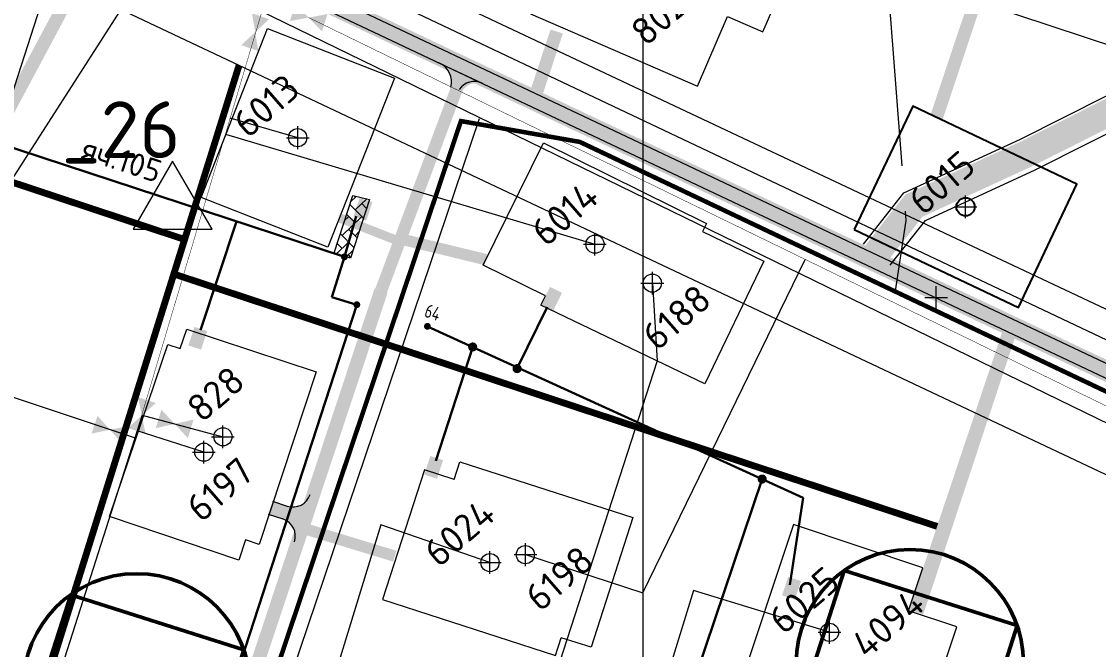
# Model space of a CAD drawing. Header units: millimetres. Extents: x 519 to 9564855, y -810 to 5021775.
# Drawn here: x 9524726.7 to 9525200.6, y 5001570.4 to 5001846.9 of the extents above; entities that cross this region are included whole.
import ezdxf

# ---------------------------------------------------------------- set-up
doc = ezdxf.new("R2010")
doc.units = ezdxf.units.MM
doc.header["$LTSCALE"] = 2
doc.header["$MEASUREMENT"] = 0
doc.header["$PDMODE"] = 2
doc.header["$PDSIZE"] = 5
for name, pattern in [('1', [0]), ('92051501$0$DASHED', [0.75, 0.5, -0.25]), ('92051501$0$GROUND1', [60, 50, -10]), ('92051501$0$GROUND2', [35, 25, -10])]:
    doc.linetypes.add(name, pattern=pattern)
for name, color, linetype in [('CONTROL', 7, 'Continuous'), ('Existing roads', 41, 'Continuous'), ('GRID_PULKOVO', 7, 'Continuous'), ('new 100 wells', 131, 'Continuous'), ('OilColl&Flowlines', 3, 'Continuous'), ('PPLINE_WAT', 7, 'WTR_LINE'), ('ROAD_ASF', 9, 'Continuous'), ('ROAD_FIELD', 255, '92051501$0$GROUND2'), ('ROAD_GROUND', 9, 'Continuous'), ('Скважины на 2013 год.', 21, '1'), ('Скважины на 2014 год', 70, 'Continuous'), ('Скважины на 2015 год', 7, 'Continuous'), ('Скважины на 2025 год _ОСМОТР', 5, 'Continuous')]:
    doc.layers.add(name, color=color, linetype=linetype)
for name, color, linetype, lineweight in [('WELLS(drilled after 2000y)', 6, 'Continuous', 40), ('Новый водовод', 5, 'g_122_vpr', 30), ('Оптиковолоконный кабель', 220, 'CAB6', 20), ('проект..газ', 40, 'Continuous', 30), ('Скважины на 2026', 222, 'Continuous', 50), ('СНГ_трубопроводы', 244, 'Continuous', 50), ('Электро', 1, 'Continuous', 30), ('Электроснаб', 1, 'Continuous', 18), ('Электроснабжене', 1, 'Continuous', 18)]:
    doc.layers.add(name, color=color, linetype=linetype, lineweight=lineweight)
doc.styles.add('92051501$0$STANDARD', font='simplex.shx')
doc.styles.add('Elect', font='isocpeur.ttf')
doc.styles.add('Line_GUGK', font='')
doc.styles.get("Standard").update_dxf_attribs({"font": 'isocpeur.ttf', "width": 0.5})
doc.styles.get('Line_GUGK').set_extended_font_data('Bm431', italic=True)
doc.linetypes.add('CAB', pattern='A,0.7,-0.43403,["K",Standard,S=0.9,R=0,X=-0.4,Y=-0.3],-0.8', length=1.93403)
doc.linetypes.add('CAB6', pattern='A,0.9,-0.9,["6",Standard,S=0.9,R=0,X=-0.8,Y=-0.4],11', length=12.8)
doc.linetypes.add('g_122_vpr', pattern='A,2,-2,3,-0.6,["Впр",Line_GUGK,S=2,R=0,X=0,Y=-1],-6.4,3,-2,8,-2,8,-2,6', length=45)
doc.linetypes.add('GAS_LINE', pattern='A,0.5,-0.2,["G",92051501$0$STANDARD,S=0.1,R=0,X=-0.1,Y=-0.05],-0.05', length=0.75)
doc.linetypes.add('WTR_LINE', pattern='A,0.5,-0.2,["W",92051501$0$STANDARD,S=0.1,R=0,X=-0.1,Y=-0.05],-0.05', length=0.75)

# ---------------------------------------------------------------- blocks, each defined once
blk = doc.blocks.new('92051501$0$VALVE')
at = {"layer": 'OilColl&Flowlines'}
for points in [[(-5.97, -3.45), (-5.97, 3.45), (0, 0)], [(5.97, -3.45), (0, 0), (5.97, 3.45)]]:
    blk.add_solid(points, dxfattribs=at)

msp = doc.modelspace()

# ---------------------------------------------------------------- hatches: boundary and pattern name
at = {"layer": 'Existing roads', "lineweight": 0}
h = msp.add_hatch(color=256, dxfattribs=at)
h.paths.add_polyline_path([(9524920.66817, 5001823.92269), (9524918.15325, 5001817.21262), (9524920.61368, 5001816.39851, -0.371633724), (9524930.6856, 5001819.18074)])
h.paths.add_polyline_path([(9524915.62361, 5001818.04963), (9524918.15325, 5001817.21262), (9524920.66817, 5001823.92269), (9524910.65063, 5001828.66469, -0.349137782)])
at = {"layer": 'Existing roads', "linetype": 'ByBlock', "lineweight": 0}
msp.add_hatch(color=256, dxfattribs=at).paths.add_polyline_path([(9525117.299, 5001588.12143), (9525158.2871, 5001710.51571), (9525163.87269, 5001707.84575), (9525123.42353, 5001585.75679)])
at = {"layer": 'Existing roads', "lineweight": 0}
msp.add_hatch(color=256, dxfattribs=at).paths.add_polyline_path([(9524843.57703, 5001633.61029), (9524837.12789, 5001635.7442), (9524835.24309, 5001630.04792), (9524841.69224, 5001627.91402, -0.297385198), (9524847.14308, 5001621.07807), (9524851.5716, 5001635.3784, -0.275252834)])
at = {"layer": 'Скважины на 2015 год', "lineweight": 0}
h = msp.add_hatch(dxfattribs=at)
h.set_pattern_fill('AR-HBONE', color=256, angle=89.3279746, style=0)
h.set_pattern_definition([(134.327974635, (11215260.6096, -5626079.4605), (-5.6564651451, 0.0663480349), [12, -4]), (224.327974635, (11215257.8145, -5626076.599), (-5.6564651451, 0.0663480349), [12, -4])])
h.paths.add_polyline_path([(9524864.17602, 5001745.06908), (9524871.33869, 5001742.74178), (9524879.82315, 5001768.54328), (9524872.39329, 5001770.35923)])
at = {"layer": 'Электро', "ltscale": 0.5}
for points in [[(9524872.75807, 5001761.10935), (9524878.37549, 5001759.26811), (9524881.05976, 5001767.45753), (9524875.44234, 5001769.29877)], [(9524955.41212, 5001722.35017), (9524960.72534, 5001719.75879), (9524964.50322, 5001727.50472), (9524959.19, 5001730.09611)], [(9524903.88458, 5001647.44382), (9524909.502, 5001645.60258), (9524912.18627, 5001653.792), (9524906.56885, 5001655.63324)], [(9524903.88458, 5001647.44382), (9524909.502, 5001645.60258), (9524912.18627, 5001653.792), (9524906.56885, 5001655.63324)]]:
    msp.add_hatch(color=256, dxfattribs=at).paths.add_polyline_path(points)
at = {"layer": 'Электро'}
for points in [[(9524800.08298, 5001704.32111), (9524805.69521, 5001702.46413), (9524808.40244, 5001710.64599), (9524802.79021, 5001712.50297)], [(9525061.33525, 5001594.24754), (9525066.94749, 5001592.39055), (9525069.65472, 5001600.57241), (9525064.04248, 5001602.4294)]]:
    msp.add_hatch(color=256, dxfattribs=at).paths.add_polyline_path(points)
at = {"layer": 'Электроснаб', "linetype": 'ByBlock', "lineweight": 0, "ltscale": 0.5}
for points in [[(9524872.75807, 5001761.10935), (9524878.37549, 5001759.26811), (9524881.05976, 5001767.45753), (9524875.44234, 5001769.29877)], [(9524955.41212, 5001722.35017), (9524960.72534, 5001719.75879), (9524964.50322, 5001727.50472), (9524959.19, 5001730.09611)], [(9524903.88458, 5001647.44382), (9524909.502, 5001645.60258), (9524912.18627, 5001653.792), (9524906.56885, 5001655.63324)], [(9524903.88458, 5001647.44382), (9524909.502, 5001645.60258), (9524912.18627, 5001653.792), (9524906.56885, 5001655.63324)]]:
    msp.add_hatch(color=1, dxfattribs=at).paths.add_polyline_path(points)
at = {"layer": 'Электроснаб', "linetype": 'ByBlock', "lineweight": 0}
for points in [[(9524800.08298, 5001704.32111), (9524805.69521, 5001702.46413), (9524808.40244, 5001710.64599), (9524802.79021, 5001712.50297)], [(9525061.33525, 5001594.24754), (9525066.94749, 5001592.39055), (9525069.65472, 5001600.57241), (9525064.04248, 5001602.4294)]]:
    msp.add_hatch(color=1, dxfattribs=at).paths.add_polyline_path(points)
at = {"layer": 'Электроснабжене', "linetype": 'ByBlock', "lineweight": 0, "ltscale": 0.5}
for points in [[(9524872.75807, 5001761.10935), (9524878.37549, 5001759.26811), (9524881.05976, 5001767.45753), (9524875.44234, 5001769.29877)], [(9524955.41212, 5001722.35017), (9524960.72534, 5001719.75879), (9524964.50322, 5001727.50472), (9524959.19, 5001730.09611)], [(9524903.88458, 5001647.44382), (9524909.502, 5001645.60258), (9524912.18627, 5001653.792), (9524906.56885, 5001655.63324)], [(9524903.88458, 5001647.44382), (9524909.502, 5001645.60258), (9524912.18627, 5001653.792), (9524906.56885, 5001655.63324)]]:
    msp.add_hatch(color=1, dxfattribs=at).paths.add_polyline_path(points)
at = {"layer": 'Электроснабжене', "linetype": 'ByBlock', "lineweight": 0}
for points in [[(9524800.08298, 5001704.32111), (9524805.69521, 5001702.46413), (9524808.40244, 5001710.64599), (9524802.79021, 5001712.50297)], [(9525061.33525, 5001594.24754), (9525066.94749, 5001592.39055), (9525069.65472, 5001600.57241), (9525064.04248, 5001602.4294)]]:
    msp.add_hatch(color=1, dxfattribs=at).paths.add_polyline_path(points)

# ---------------------------------------------------------------- linework, layer by layer
at = {"color": 4, "linetype": 'GAS_LINE', "lineweight": 0, "ltscale": 20}
for p, q in [((9524697.18666, 5001737.9779, 0.87398), (9524784.834, 5001874.558, 1.211)), ((9524801.56459, 5001866.48315, 1.19348), (9525823.56431, 5001368.2436, 0.003))]:
    msp.add_line(p, q, dxfattribs=at)
at = {"color": 1, "linetype": '92051501$0$DASHED', "lineweight": 0, "ltscale": 50, "const_width": 2}
msp.add_lwpolyline([(9524779.99933, 5001259.41071), (9524747.65532, 5001269.2361), (9524767.20642, 5001308.89774), (9524805.41367, 5001426.38542), (9524812.25803, 5001482.41247), (9524920.02894, 5001803.11194), (9524972.3433, 5001793.93374), (9526113.23672, 5001252.48555), (9526155.63466, 5001347.14459)], dxfattribs=at)
at = {"layer": 'CONTROL', "lineweight": 0}
for p, q in [((9524793.15076, 5001785.46771), (9524775.74084, 5001755.44978)), ((9524793.15076, 5001785.46771), (9524775.74084, 5001755.44978)), ((9524810.56068, 5001755.44978), (9524793.15076, 5001785.46771)), ((9524775.74084, 5001755.44978), (9524810.56068, 5001755.44978)), ((9524775.74084, 5001755.44978), (9524810.56068, 5001755.44978))]:
    msp.add_line(p, q, dxfattribs=at)
at = {"layer": 'Existing roads', "lineweight": 0}
for p, q in [((9524909.34379, 5001829.25852), (9524929.37887, 5001819.77452)), ((9524837.12789, 5001635.7442), (9524843.57703, 5001633.61029)), ((9524835.24309, 5001630.04792), (9524841.69224, 5001627.91402))]:
    msp.add_line(p, q, dxfattribs=at)
at = {"layer": 'Existing roads', "lineweight": 0, "const_width": 5.7, "flags": 128}
for points in [[(9525129.26486, 5001804.63908), (9525180.1335, 5001957.00354)], [(9524951.22626, 5001809.43262), (9524962.16642, 5001842.57541)]]:
    msp.add_lwpolyline(points, dxfattribs=at)
at = {"layer": 'Existing roads', "lineweight": 0}
for points, const_width in [([(9524678.56932, 5001728.85027), (9524769.32632, 5001898.85773)], 5.8), ([(9524884.9074, 5001728.50964), (9524920.66817, 5001823.92269)], 5.4)]:
    msp.add_lwpolyline(points, dxfattribs=dict(at, const_width=const_width))
at = {"layer": 'Existing roads', "linetype": 'ByBlock', "lineweight": 0, "ltscale": 5, "const_width": 4}
msp.add_lwpolyline([(9524893.0019, 5001750.1065), (9524866.58355, 5001760.47473)], dxfattribs=at)
at = {"layer": 'Existing roads', "linetype": 'ByBlock', "lineweight": 0, "ltscale": 200, "const_width": 5}
for points in [[(9524893.42324, 5001751.23069), (9524931.0018, 5001742.10966)], [(9524850.222, 5001623.92829), (9524890.9201, 5001611.52299)]]:
    msp.add_lwpolyline(points, dxfattribs=at)
at = {"layer": 'Existing roads', "linetype": 'ByBlock', "lineweight": 0, "const_width": 6, "flags": 128}
msp.add_lwpolyline([(9524884.9074, 5001728.50964), (9524772.50684, 5001389.60617), (9524673.3471, 5001093.08712)], dxfattribs=at)
at = {"layer": 'Existing roads', "lineweight": 0}
for centre, radius, start, end in [((9524906.46275, 5001820.23032), 9.41684, 346.6102721, 63.5943683), ((9524925.95592, 5001812.54379), 8, 64.6676503, 146.2155865), ((9524846.09009, 5001641.20533), 8, 251.6915561, 341.691556), ((9524839.17918, 5001620.31898), 8, 341.691556, 71.691556)]:
    msp.add_arc(centre, radius, start, end, dxfattribs=at)
at = {"layer": 'GRID_PULKOVO', "lineweight": 0}
msp.add_line((9525000, 5011000), (9525000, 4992000), dxfattribs=at)
at = {"layer": 'new 100 wells', "color": 0, "linetype": 'ByBlock', "lineweight": 0}
msp.add_lwpolyline([(9525243.81798, 5001887.02241), (9525167.83745, 5001912.16299), (9525148.98202, 5001855.17759), (9525224.96254, 5001830.03701)], close=True, dxfattribs=at)
msp.add_lwpolyline([(9524990.08402, 5001898.6061), (9524974.52298, 5001905.35212), (9524950.64839, 5001850.28065), (9525024.07702, 5001818.44788), (9525037.36969, 5001849.11007)], dxfattribs=at)
at = {"layer": 'OilColl&Flowlines', "linetype": 'ByBlock', "lineweight": 0}
msp.add_line((9524776.7672, 5001663.48743), (9524640, 5001709.1), dxfattribs=at)
at = {"layer": 'OilColl&Flowlines', "lineweight": 0}
for q in [(9524733.3, 5001528), (9524815.3, 5001664.1)]:
    msp.add_line((9524779.72518, 5001673.59558), q, dxfattribs=at)
at = {"layer": 'OilColl&Flowlines', "color": 5, "linetype": 'ByBlock', "lineweight": 0}
msp.add_lwpolyline([(9524831.87421, 5001849.2899, 8, 0, 0), (9524829.4937, 5001842.27806, 0, 8, 0), (9524827.11136, 5001835.2608, 8, 8, 0)], format="xyseb", dxfattribs=at)
at = {"layer": 'OilColl&Flowlines', "color": 3, "linetype": 'ByBlock', "lineweight": 0}
msp.add_lwpolyline([(9524831.87421, 5001849.2899, 8, 0, 0), (9524829.4937, 5001842.27806, 0, 8, 0), (9524827.11136, 5001835.2608, 8, 8, 0)], format="xyseb", dxfattribs=at)
at = {"layer": 'OilColl&Flowlines', "color": 3, "lineweight": 0}
msp.add_lwpolyline([(9524860.09306, 5001846.4254, 8, 0, 0), (9524853.03964, 5001848.6797, 0, 8, 0), (9524845.98076, 5001850.93575, 8, 8, 0)], format="xyseb", dxfattribs=at)
msp.add_lwpolyline([(9524860.09306, 5001846.4254, 8, 0, 0), (9524853.03964, 5001848.6797, 0, 8, 0), (9524845.98076, 5001850.93575, 8, 8, 0)], format="xyseb", dxfattribs=at)
at = {"layer": 'OilColl&Flowlines', "lineweight": 0}
for points in [[(9524788.24428, 5001676.03783), (9524794.05453, 5001669.77081), (9524785.72201, 5001667.87249)], [(9524802.38706, 5001671.66912), (9524799.86478, 5001663.50378), (9524794.05453, 5001669.77081)]]:
    msp.add_solid(points, dxfattribs=at)
at = {"layer": 'PPLINE_WAT', "color": 5, "linetype": 'WTR_LINE', "lineweight": 0, "ltscale": 0.5}
msp.add_line((9525339.06334, 5001656.52895), (9523288.74377, 5002623.18398), dxfattribs=at)
at = {"layer": 'PPLINE_WAT', "color": 5, "lineweight": 0, "ltscale": 0.5}
msp.add_lwpolyline([(9523498.307, 5002453.507), (9529318.71854, 4999702.75469), (9529357.22076, 4999682.3134), (9529399.33276, 4999675.09879), (9529430.61579, 4999677.50366), (9529678.713, 4999710.142)], dxfattribs=at)
at = {"layer": 'ROAD_ASF', "lineweight": 0}
for points in [[(9521737.23529, 4997056.36456), (9521526.30791, 4997406.20512), (9521491.42617, 4997522.40996), (9521494.64376, 4997784.54227), (9521557.42562, 4998123.62451), (9523181.91284, 5002651.278), (9523567.30412, 5002471.17809), (9525869.16882, 5001381.54446), (9525963.92258, 5001333.47903), (9526128.60686, 5001261.79325), (9526517.55757, 5001074.97311), (9527241.30336, 5000725.10977), (9527302.0959, 5000699.32947), (9527474.32311, 5000617.56906), (9528116.89056, 5000310.63684)], [(9521742.137, 4997059.855), (9521531.837, 4997408.655), (9521497.437, 4997523.255), (9521500.637, 4997783.955), (9521563.237, 4998122.055), (9523185.337, 5002643.055), (9523564.737, 5002465.755), (9525866.52759, 5001376.15646), (9525961.36584, 5001328.04817), (9526126.10975, 5001256.33643), (9526514.94624, 5001069.57117), (9527238.82495, 5000719.64358), (9527299.637, 5000693.855), (9527471.737, 5000612.155), (9528114.237, 5000305.255)]]:
    msp.add_lwpolyline(points, dxfattribs=at)
at = {"layer": 'ROAD_FIELD', "linetype": '92051501$0$GROUND1', "lineweight": 0}
msp.add_lwpolyline([(9524571.637, 5006153.155), (9524600.337, 5006056.155), (9524633.037, 5005892.055), (9524642.537, 5005759.555), (9524585.50166, 5005603.82199), (9524583.9281, 5005495.31628), (9524532.52554, 5004956.96861), (9524498.94376, 5004869.07223), (9524537.32291, 5004696.47569), (9524647.47127, 5004299.82333), (9524717.83321, 5004144.80608), (9524790.337, 5003847.955), (9524811.437, 5003680.455), (9524791.39334, 5003564.84308), (9524903.33272, 5003355.48989), (9524959.837, 5003271.055), (9524967.29811, 5003133.35177), (9525045.46395, 5002469.49442), (9525078.637, 5002242.055), (9525115.82581, 5001759.29166), (9525111.02843, 5001727.32936)], dxfattribs=at)
at = {"layer": 'ROAD_GROUND', "color": 8, "lineweight": 0, "const_width": 9}
msp.add_lwpolyline([(9521739.68614, 4997058.10978), (9521529.07245, 4997407.43006), (9521494.43159, 4997522.83248), (9521497.64038, 4997784.24863), (9521560.33131, 4998122.83976), (9523183.62492, 5002647.1665), (9523566.02728, 5002468.46336), (9525867.84821, 5001378.85046), (9525962.64421, 5001330.7636), (9526127.3583, 5001259.06484), (9526516.25529, 5001072.2705), (9527240.06415, 5000722.37668), (9527300.86645, 5000696.59224), (9527473.0333, 5000614.86048), (9528115.56378, 5000307.94592)], dxfattribs=at)
at = {"layer": 'ROAD_GROUND', "lineweight": 0, "const_width": 12}
msp.add_lwpolyline([(9525102.63665, 5001744.62443), (9525119.34392, 5001765.84199), (9525169.27571, 5001788.8478), (9525264.09159, 5001836.55706)], dxfattribs=at)
at = {"layer": 'ROAD_GROUND', "lineweight": 0}
for points in [[(9525097.137, 5001748.955), (9525114.88573, 5001771.49517), (9525166.237, 5001795.155), (9525260.637, 5001842.655)], [(9525108.92196, 5001739.67521), (9525124.439, 5001759.38121), (9525172.74853, 5001781.63958), (9525268.03969, 5001829.58799)]]:
    msp.add_lwpolyline(points, dxfattribs=at)
at = {"layer": 'WELLS(drilled after 2000y)', "color": 0, "linetype": 'ByBlock', "lineweight": 0}
for points in [[(9524796.54158, 5001702.90895), (9524799.38392, 5001711.49914), (9524856.34667, 5001692.6512), (9524831.21608, 5001616.70086), (9524825.26538, 5001618.66984)], [(9525097.9598, 5001530.5188), (9525119.36254, 5001523.43701), (9525138.21798, 5001580.42241), (9525116.99074, 5001587.44612)]]:
    msp.add_lwpolyline(points, dxfattribs=at)
msp.add_circle((9524815.3, 5001664.1), 4, dxfattribs=at)
msp.add_point((9524815.3, 5001664.1), dxfattribs=at)
at = {"layer": 'Новый водовод', "color": 5, "linetype": 'WTR_LINE', "lineweight": 0, "ltscale": 40, "const_width": 3}
for points in [[(9523223.09207, 5002274.46665), (9524798.44073, 5001750.9789)], [(9524793.68948, 5001735.76795), (9525129.56, 5001624.64)]]:
    msp.add_lwpolyline(points, dxfattribs=at)
at = {"layer": 'Новый водовод', "color": 5, "linetype": 'WTR_LINE', "lineweight": 0, "ltscale": 50, "const_width": 3, "elevation": 3}
msp.add_lwpolyline([(9524668.31995, 5001438.22292), (9524707.79365, 5001460.77561), (9524822.41392, 5001827.7282)], dxfattribs=at)
at = {"layer": 'Оптиковолоконный кабель', "linetype": 'CAB', "lineweight": 20, "ltscale": 0.1}
msp.add_lwpolyline([(9523696.146, 5005917.127), (9523689.893, 5005715.012), (9523695.902, 5005635.172), (9523695.453, 5005568.154), (9523700.063, 5005469.441), (9523700.58, 5005145.207), (9523704.692, 5005045.058), (9523701.585, 5004488.746), (9523704.366, 5004469.568), (9523706.81, 5003954.047), (9523704.579, 5003808.965), (9523692.18, 5003712.998), (9523687.161, 5003694.356), (9523300.02, 5002630.372), (9523296.974, 5002614.733), (9523304.049, 5002607.353), (9526121.954, 5001271.722), (9526508.525, 5001083.826), (9527029.955, 5000838.578), (9527414.361, 5000657.715), (9527485.466, 5000795.728), (9527414.361, 5000657.715), (9528367.831, 5000203.306)], dxfattribs=at)
at = {"layer": 'проект..газ', "color": 4, "linetype": 'GAS_LINE', "lineweight": 0, "ltscale": 20}
msp.add_line((9524786.459, 5001384.78, 1.441), (9524928.185, 5001804.189, 0.701), dxfattribs=at)
at = {"layer": 'Скважины на 2013 год.', "color": 3, "linetype": 'ByBlock', "lineweight": 0, "ltscale": 5}
for p, q in [((9525004.2619, 5001731.76925), (9525006.31813, 5001697.47648)), ((9525006.31813, 5001697.47648), (9524931.71303, 5001467.09822)), ((9524884.78619, 5001625.26613), (9524844.53647, 5001493.90698)), ((9524932.8, 5001608.7), (9524884.78619, 5001625.26613)), ((9525022.33966, 5001596.34715), (9524978.33846, 5001452.7868)), ((9525082.2, 5001578), (9525022.33966, 5001596.34715))]:
    msp.add_line(p, q, dxfattribs=at)
at = {"layer": 'Скважины на 2013 год.', "color": 0, "linetype": 'ByBlock', "lineweight": 0}
for points in [[(9524917.02798, 5001645.34142), (9524903.98822, 5001649.56418), (9524885.50309, 5001592.48266), (9524961.61178, 5001567.83582), (9524964.11891, 5001575.63181)], [(9525116.99074, 5001587.44612), (9525123.33441, 5001606.42464), (9525066.42998, 5001625.44793), (9525041.06559, 5001549.57536), (9525097.97002, 5001530.55207), (9525097.9598, 5001530.5188)]]:
    msp.add_lwpolyline(points, dxfattribs=at)
for centre in [(9524932.8, 5001608.7), (9525082.2, 5001578)]:
    msp.add_circle(centre, 4, dxfattribs=at)
for p in [(9524932.8, 5001608.7), (9525082.2, 5001578)]:
    msp.add_point(p, dxfattribs=at)
at = {"layer": 'Скважины на 2014 год', "color": 0, "linetype": 'ByBlock', "lineweight": 0}
msp.add_lwpolyline([(9525026.34036, 5001754.45247), (9525053.33239, 5001741.46846), (9525027.31288, 5001687.37735), (9524955.1914, 5001722.07003)], dxfattribs=at)
at = {"layer": 'Скважины на 2014 год', "color": 0, "linetype": 'ByBlock', "lineweight": 0, "ltscale": 5}
msp.add_lwpolyline([(9524955.1914, 5001722.07003), (9524957.17975, 5001726.20354)], dxfattribs=at)
at = {"layer": 'Скважины на 2014 год', "color": 0, "linetype": 'ByBlock', "lineweight": 0}
msp.add_circle((9525004.2619, 5001731.76925), 4, dxfattribs=at)
msp.add_point((9525004.2619, 5001731.76925), dxfattribs=at)
at = {"layer": 'Скважины на 2015 год', "color": 3, "linetype": 'ByBlock', "lineweight": 0, "ltscale": 5}
for p, q in [((9524848.2, 5001795.8), (9524818.48828, 5001804.38048)), ((9524816.37715, 5001797.2849), (9524979, 5001748.9)), ((9525000, 5001595.36079), (9525071.55473, 5001742.19026)), ((9524806.9, 5001657.3), (9524777.51664, 5001666.66929)), ((9524948.4, 5001612.2), (9525000, 5001595.36079))]:
    msp.add_line(p, q, dxfattribs=at)
at = {"layer": 'Скважины на 2015 год', "color": 192, "lineweight": 0}
msp.add_line((9524868.78214, 5001743.3316, 0), (9524873.95378, 5001761.19749), dxfattribs=at)
at = {"layer": 'Скважины на 2015 год', "color": 1, "lineweight": 0}
msp.add_line((9524925.19846, 5001703.64041, 0), (9524908.94337, 5001653.44519, 0), dxfattribs=at)
at = {"layer": 'Скважины на 2015 год', "color": 0, "linetype": 'ByBlock', "lineweight": 0}
for points in [[(9525037.36969, 5001849.11007), (9525052.93074, 5001842.36405), (9525076.80532, 5001897.43552), (9525003.37669, 5001929.26829), (9524990.08402, 5001898.6061)], [(9524736.36813, 5001858.21215), (9524717.99912, 5001801.09316), (9524641.84046, 5001825.58517), (9524660.20947, 5001882.70416), (9524736.36813, 5001858.21215)], [(9524861.50442, 5001747.53305), (9524805.65184, 5001769.45313), (9524834.87861, 5001843.92323), (9524890.73118, 5001822.00316), (9524861.50442, 5001747.53305)], [(9524957.17975, 5001726.20354), (9524929.82303, 5001739.7247), (9524956.40829, 5001793.51339), (9525028.12655, 5001758.06638)], [(9524822.22936, 5001609.71909), (9524765.40901, 5001628.99207), (9524791.10632, 5001704.75254), (9524796.54158, 5001702.90895)], [(9524917.02798, 5001645.34142), (9524919.50947, 5001653.00416), (9524995.66813, 5001628.51215), (9524977.29912, 5001571.39316), (9524964.11891, 5001575.63181)]]:
    msp.add_lwpolyline(points, dxfattribs=at)
at = {"layer": 'Скважины на 2015 год', "color": 15, "lineweight": 0, "ltscale": 5}
msp.add_lwpolyline([(9524872.39329, 5001770.35923), (9524879.82315, 5001768.54328), (9524871.43009, 5001742.71208), (9524864.17602, 5001745.06908)], close=True, dxfattribs=at)
at = {"layer": 'Скважины на 2015 год', "color": 0, "linetype": 'ByBlock', "lineweight": 0, "ltscale": 5}
for points in [[(9525028.12655, 5001758.06638), (9525026.34036, 5001754.45247)], [(9524825.26538, 5001618.66984), (9524822.22936, 5001609.71909)]]:
    msp.add_lwpolyline(points, dxfattribs=at)
at = {"layer": 'Скважины на 2015 год', "color": 0, "linetype": 'ByBlock', "lineweight": 0}
for centre in [(9524848.2, 5001795.8), (9524979, 5001748.9), (9524806.9, 5001657.3), (9524948.4, 5001612.2)]:
    msp.add_circle(centre, 4, dxfattribs=at)
for p in [(9524848.2, 5001795.8), (9524979, 5001748.9), (9524806.9, 5001657.3), (9524948.4, 5001612.2)]:
    msp.add_point(p, dxfattribs=at)
at = {"layer": 'Скважины на 2025 год _ОСМОТР', "color": 0, "linetype": 'ByBlock', "lineweight": -2, "ltscale": 50}
msp.add_lwpolyline([(9525093.06535, 5001755.40779), (9525165.33101, 5001721.09053), (9525191.06895, 5001775.28978), (9525118.80329, 5001809.60704)], close=True, dxfattribs=at)
at = {"layer": 'Скважины на 2025 год _ОСМОТР', "color": 0, "linetype": 'ByBlock', "lineweight": -2}
msp.add_circle((9525142.07, 5001765.34), 4, dxfattribs=at)
at = {"layer": 'Скважины на 2025 год _ОСМОТР', "color": 6, "linetype": 'ByBlock', "lineweight": 0}
for p in [(9525142.07, 5001765.34), (9525129.1, 5001725.4)]:
    msp.add_point(p, dxfattribs=at)
at = {"layer": 'Скважины на 2026', "linetype": 'ByBlock', "ltscale": 50}
for points in [[(9525070.37913, 5001548.06257), (9525146.60178, 5001523.77044), (9525164.82087, 5001580.93743), (9525088.59822, 5001605.22956)], [(9524730.08913, 5001537.38257), (9524806.31178, 5001513.09044), (9524824.53087, 5001570.25743), (9524748.30822, 5001594.54956)]]:
    msp.add_lwpolyline(points, close=True, dxfattribs=at)
for centre in [(9525117.6, 5001564.5), (9524777.31, 5001553.82)]:
    msp.add_circle(centre, 50, dxfattribs=at)
at = {"layer": 'СНГ_трубопроводы', "color": 3, "linetype": 'ByBlock', "lineweight": 0, "ltscale": 5, "const_width": 0.2}
for points in [[(9524777.49672, 5001666.60682), (9524841.19839, 5001880.70972), (9524932.75737, 5002069.91995)], [(9524853.03964, 5001848.6797), (9525347.1629, 5001607.87752)]]:
    msp.add_lwpolyline(points, dxfattribs=at)
at = {"layer": 'Электро', "ltscale": 0.5}
for p, q in [((9524527.53989, 5001855.34314, 0), (9524868.78214, 5001743.3316, 0)), ((9524821.25336, 5001758.92875, 0), (9524805.36853, 5001711.03181, 0)), ((9524868.78214, 5001743.3316, 0), (9524873.95378, 5001761.19749)), ((9524868.78214, 5001743.3316, 0), (9524873.95378, 5001761.19749)), ((9524868.78214, 5001743.3316, 0), (9524863.18214, 5001725.6316, 0)), ((9524863.18214, 5001725.6316, 0), (9524874.22283, 5001722.24858, 24.2249)), ((9524742.69782, 5001317.45623), (9524874.22283, 5001722.24858)), ((9524957.91572, 5001721.11897, 0), (9524944.98639, 5001694.60783, 0)), ((9524905.28214, 5001712.7316, 0), (9525070.68214, 5001637.2316, 0)), ((9524925.19846, 5001703.64041, 0), (9524908.94337, 5001653.44519, 0)), ((9524943.79958, 5001322.91402, 0), (9525052.58476, 5001645.49249, 0)), ((9525064.71496, 5001598.9718, 0), (9525070.68214, 5001637.2316, 0))]:
    msp.add_line(p, q, dxfattribs=at)
at = {"layer": 'Электро'}
for p, q in [((9524812.25803, 5001482.41247), (9524920.02894, 5001803.11194)), ((9524920.02894, 5001803.11194), (9524972.3433, 5001793.93374)), ((9524972.3433, 5001793.93374), (9526113.23672, 5001252.48555))]:
    msp.add_line(p, q, dxfattribs=at)
at = {"layer": 'Электро', "ltscale": 50, "elevation": 0}
for points, const_width in [([(9524868.06885, 5001743.56336, 1), (9524869.49543, 5001743.09983, 1)], 1.5), ([(9524924.24741, 5001703.94943, 1), (9524926.14952, 5001703.33139, 1)], 2), ([(9524943.7919, 5001694.41769, 1), (9524945.69401, 5001693.79966, 1)], 2), ([(9525051.6337, 5001645.80151, 1), (9525053.53582, 5001645.18348, 1)], 2)]:
    msp.add_lwpolyline(points, format="xyb", close=True, dxfattribs=dict(at, const_width=const_width))
at = {"layer": 'Электро', "ltscale": 25, "const_width": 1.5}
for points, elevation in [([(9524873.50954, 5001722.48035, 1), (9524874.93612, 5001722.01682, 1)], 24.2249), ([(9524904.56885, 5001712.96336, 1), (9524905.99543, 5001712.49983, 1)], 0)]:
    msp.add_lwpolyline(points, format="xyb", close=True, dxfattribs=dict(at, elevation=elevation))
at = {"layer": 'Электроснаб', "color": 1, "linetype": 'ByBlock', "lineweight": 0, "ltscale": 0.5}
for p, q in [((9524527.53989, 5001855.34314, 0), (9524868.78214, 5001743.3316, 0)), ((9524821.25336, 5001758.92875, 0), (9524805.36853, 5001711.03181, 0)), ((9524868.78214, 5001743.3316, 0), (9524873.95378, 5001761.19749)), ((9524868.78214, 5001743.3316, 0), (9524873.95378, 5001761.19749)), ((9524868.78214, 5001743.3316, 0), (9524863.18214, 5001725.6316, 0)), ((9524863.18214, 5001725.6316, 0), (9524874.22283, 5001722.24858, 24.2249)), ((9524742.69782, 5001317.45623), (9524874.22283, 5001722.24858)), ((9524957.91572, 5001721.11897, 0), (9524944.98639, 5001694.60783, 0)), ((9524905.28214, 5001712.7316, 0), (9525070.68214, 5001637.2316, 0)), ((9524925.19846, 5001703.64041, 0), (9524908.94337, 5001653.44519, 0)), ((9524943.79958, 5001322.91402, 0), (9525052.58476, 5001645.49249, 0)), ((9525064.71496, 5001598.9718, 0), (9525070.68214, 5001637.2316, 0))]:
    msp.add_line(p, q, dxfattribs=at)
at = {"layer": 'Электроснаб', "color": 1, "lineweight": 0}
for p, q in [((9524812.25803, 5001482.41247), (9524920.02894, 5001803.11194)), ((9524920.02894, 5001803.11194), (9524972.3433, 5001793.93374)), ((9524972.3433, 5001793.93374), (9526113.23672, 5001252.48555))]:
    msp.add_line(p, q, dxfattribs=at)
at = {"layer": 'Электроснаб', "color": 1, "linetype": 'ByBlock', "lineweight": 0, "ltscale": 50, "elevation": 0}
for points, const_width in [([(9524868.06885, 5001743.56336, 1), (9524869.49543, 5001743.09983, 1)], 1.5), ([(9524924.24741, 5001703.94943, 1), (9524926.14952, 5001703.33139, 1)], 2), ([(9524943.7919, 5001694.41769, 1), (9524945.69401, 5001693.79966, 1)], 2), ([(9525051.6337, 5001645.80151, 1), (9525053.53582, 5001645.18348, 1)], 2)]:
    msp.add_lwpolyline(points, format="xyb", close=True, dxfattribs=dict(at, const_width=const_width))
at = {"layer": 'Электроснаб', "color": 1, "linetype": 'ByBlock', "lineweight": 0, "ltscale": 25, "const_width": 1.5}
for points, elevation in [([(9524873.50954, 5001722.48035, 1), (9524874.93612, 5001722.01682, 1)], 24.2249), ([(9524904.56885, 5001712.96336, 1), (9524905.99543, 5001712.49983, 1)], 0)]:
    msp.add_lwpolyline(points, format="xyb", close=True, dxfattribs=dict(at, elevation=elevation))
at = {"layer": 'Электроснабжене', "color": 1, "linetype": 'ByBlock', "lineweight": 0, "ltscale": 0.5}
for p, q in [((9524527.53989, 5001855.34314, 0), (9524868.78214, 5001743.3316, 0)), ((9524821.25336, 5001758.92875, 0), (9524805.36853, 5001711.03181, 0)), ((9524868.78214, 5001743.3316, 0), (9524873.95378, 5001761.19749)), ((9524868.78214, 5001743.3316, 0), (9524873.95378, 5001761.19749)), ((9524868.78214, 5001743.3316, 0), (9524863.18214, 5001725.6316, 0)), ((9524863.18214, 5001725.6316, 0), (9524874.22283, 5001722.24858, 24.2249)), ((9524742.69782, 5001317.45623), (9524874.22283, 5001722.24858)), ((9524957.91572, 5001721.11897, 0), (9524944.98639, 5001694.60783, 0)), ((9524905.28214, 5001712.7316, 0), (9525070.68214, 5001637.2316, 0)), ((9524925.19846, 5001703.64041, 0), (9524908.94337, 5001653.44519, 0)), ((9524943.79958, 5001322.91402, 0), (9525052.58476, 5001645.49249, 0)), ((9525064.71496, 5001598.9718, 0), (9525070.68214, 5001637.2316, 0))]:
    msp.add_line(p, q, dxfattribs=at)
at = {"layer": 'Электроснабжене', "color": 1, "lineweight": 0}
for p, q in [((9524812.25803, 5001482.41247), (9524920.02894, 5001803.11194)), ((9524920.02894, 5001803.11194), (9524972.3433, 5001793.93374)), ((9524972.3433, 5001793.93374), (9526113.23672, 5001252.48555))]:
    msp.add_line(p, q, dxfattribs=at)
at = {"layer": 'Электроснабжене', "color": 1, "linetype": 'ByBlock', "lineweight": 0, "ltscale": 50, "elevation": 0}
for points, const_width in [([(9524868.06885, 5001743.56336, 1), (9524869.49543, 5001743.09983, 1)], 1.5), ([(9524924.24741, 5001703.94943, 1), (9524926.14952, 5001703.33139, 1)], 2), ([(9524943.7919, 5001694.41769, 1), (9524945.69401, 5001693.79966, 1)], 2), ([(9525051.6337, 5001645.80151, 1), (9525053.53582, 5001645.18348, 1)], 2)]:
    msp.add_lwpolyline(points, format="xyb", close=True, dxfattribs=dict(at, const_width=const_width))
at = {"layer": 'Электроснабжене', "color": 1, "linetype": 'ByBlock', "lineweight": 0, "ltscale": 25, "const_width": 1.5}
for points, elevation in [([(9524873.50954, 5001722.48035, 1), (9524874.93612, 5001722.01682, 1)], 24.2249), ([(9524904.56885, 5001712.96336, 1), (9524905.99543, 5001712.49983, 1)], 0)]:
    msp.add_lwpolyline(points, format="xyb", close=True, dxfattribs=dict(at, elevation=elevation))

# ---------------------------------------------------------------- block references
at = {"layer": 'OilColl&Flowlines', "lineweight": 0}
for p, xscale, yscale, zscale, rotation in [((9524779.61014, 5001673.45696), 1.199999999773583, 1.199999999773583, 1.199999999773583, 71.69155603371456), ((9524765.58561, 5001667.18722), 1.200000000950321, 1.200000000950321, 1.200000000950321, 161.6915560054667)]:
    msp.add_blockref('92051501$0$VALVE', p, dxfattribs=dict(at, xscale=xscale, yscale=yscale, zscale=zscale, rotation=rotation))

# ---------------------------------------------------------------- texts
at = {"layer": 'CONTROL', "lineweight": 0, "style": 'Elect'}
msp.add_text(' _26', height=25, rotation=0, dxfattribs=at).set_placement((9524728.52462, 5001786.81158, 0.99448))
at = {"layer": 'new 100 wells', "color": 0, "linetype": 'ByBlock', "lineweight": 0, "style": 'Elect'}
msp.add_text('802', height=12, rotation=41, dxfattribs=at).set_placement((9525001.46912, 5001835.53796))
at = {"layer": 'WELLS(drilled after 2000y)', "color": 0, "linetype": 'ByBlock', "lineweight": 0, "style": 'Elect'}
for s, p in [(' 828', (9524800.33774, 5001664.77891)), ('4094', (9525098.61523, 5001565.84181))]:
    msp.add_text(s, height=12, rotation=41, dxfattribs=at).set_placement(p)
at = {"layer": 'Скважины на 2013 год.', "color": 0, "linetype": 'ByBlock', "lineweight": 0, "style": 'Elect'}
for s, p in [('6024', (9524910.39309, 5001606.08658)), ('6025', (9525062.11095, 5001576.51974))]:
    msp.add_text(s, height=12, rotation=41, dxfattribs=at).set_placement(p)
at = {"layer": 'Скважины на 2014 год', "color": 0, "linetype": 'ByBlock', "lineweight": 0, "style": 'Elect'}
msp.add_text('6188', height=12, rotation=41, dxfattribs=at).set_placement((9525006.43816, 5001701.4888))
at = {"layer": 'Скважины на 2015 год', "color": 0, "linetype": 'ByBlock', "lineweight": 0, "style": 'Elect'}
for s, p in [('6013', (9524826.42562, 5001795.058)), ('6014', (9524957.58967, 5001747.32991)), ('6197', (9524805.8169, 5001625.91866)), ('6198', (9524954.92321, 5001586.5605))]:
    msp.add_text(s, height=12, rotation=41, dxfattribs=at).set_placement(p)
at = {"layer": 'Скважины на 2025 год _ОСМОТР', "color": 0, "linetype": 'ByBlock', "lineweight": 40, "style": 'Elect'}
msp.add_text('6015', height=12, rotation=41, dxfattribs=at).set_placement((9525123.5465, 5001761.13762))
at = {"layer": 'Электро'}
msp.add_text('яч.105', height=10, rotation=342.0276802, dxfattribs=at).set_placement((9524752.40368, 5001786.7649, -0.00006))
at = {"layer": 'Электроснаб', "color": 1, "linetype": 'ByBlock', "lineweight": 0}
msp.add_text('яч.105', height=10, rotation=342.0276802, dxfattribs=at).set_placement((9524752.40368, 5001786.7649, -0.00006))
at = {"layer": 'Электроснаб', "color": 1, "lineweight": 0, "width": 0.75}
msp.add_text('64', height=6, rotation=342, dxfattribs=at).set_placement((9524903.52373, 5001717.04868, -24.2249))
at = {"layer": 'Электроснабжене', "color": 1, "linetype": 'ByBlock', "lineweight": 0}
msp.add_text('яч.105', height=10, rotation=342.0276802, dxfattribs=at).set_placement((9524752.40368, 5001786.7649, -0.00006))

doc.saveas('drawing.dxf')
